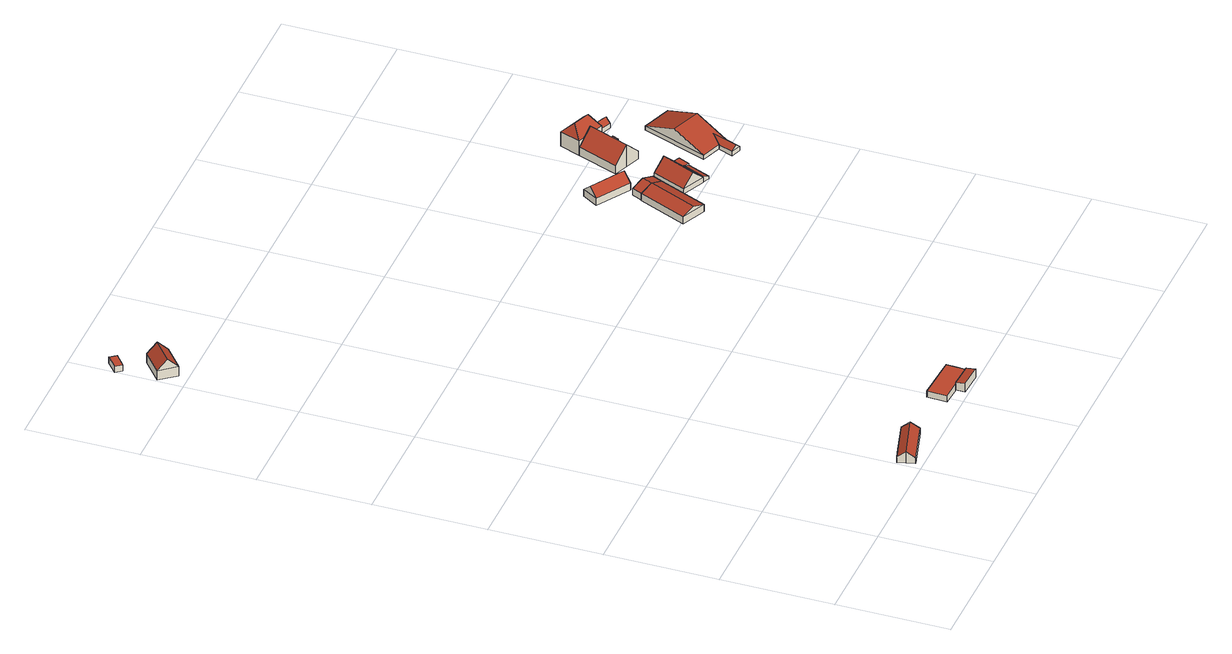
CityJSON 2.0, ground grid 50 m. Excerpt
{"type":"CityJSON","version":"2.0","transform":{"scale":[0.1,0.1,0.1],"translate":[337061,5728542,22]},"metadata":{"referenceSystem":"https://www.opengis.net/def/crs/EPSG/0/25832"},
"CityObjects":{
"building1":{"type":"Building","attributes":{"Geometrietyp2DReferenz":"3000","Gemeindeschluessel":"05170048","function":"31001_2720","roofType":"3100","measuredHeight":5.49},"address":[{"country":"Germany","locality":"Wesel","thoroughfareNumber":"11","thoroughfareName":"An der Lackfabrik"}],"geometry":[{"type":"Solid","lod":"2","boundaries":[[[[0,1,2,3]],[[4,5,1,0]],[[6,7,5,4]],[[8,9,7,6]],[[10,11,9,8]],[[12,13,11,10]],[[3,2,13,12]],[[3,12,10,0]],[[8,6,4,0,10]],[[1,5,7,9,11,13,2]]]],"semantics":{"surfaces":[{"type":"WallSurface"},{"type":"RoofSurface"},{"type":"GroundSurface"}],"values":[[0,0,0,0,0,0,0,1,1,2]]}}]},
"building2":{"type":"Building","attributes":{"Geometrietyp2DReferenz":"3000","Gemeindeschluessel":"05170048","function":"31001_1010","roofType":"3100","measuredHeight":9.2},"address":[{"country":"Germany","locality":"Wesel","thoroughfareNumber":"32","thoroughfareName":"Molkereiweg"}],"geometry":[{"type":"Solid","lod":"2","boundaries":[[[[14,15,16,17]],[[18,19,15,14]],[[20,21,19,18]],[[17,16,21,20]],[[14,22,18]],[[20,23,17]],[[17,23,22,14]],[[18,22,23,20]],[[15,19,21,16]]]],"semantics":{"surfaces":[{"type":"WallSurface"},{"type":"RoofSurface"},{"type":"GroundSurface"}],"values":[[0,0,0,0,0,0,1,1,2]]}}]},
"building3":{"type":"Building","attributes":{"Geometrietyp2DReferenz":"3000","Gemeindeschluessel":"05170048","function":"31001_2463","roofType":"1000","measuredHeight":2.87},"address":[{"country":"Germany","locality":"Wesel","thoroughfareNumber":"32","thoroughfareName":"Molkereiweg"}],"geometry":[{"type":"Solid","lod":"2","boundaries":[[[[24,25,26,27]],[[28,29,25,24]],[[30,31,29,28]],[[27,26,31,30]],[[28,24,27,30]],[[25,29,31,26]]]],"semantics":{"surfaces":[{"type":"WallSurface"},{"type":"RoofSurface"},{"type":"GroundSurface"}],"values":[[0,0,0,0,1,2]]}}]},
"building4":{"type":"Building","attributes":{"Geometrietyp2DReferenz":"3000","Gemeindeschluessel":"05170048","function":"31001_2720","roofType":"1000","measuredHeight":3.08},"address":[{"country":"Germany","locality":"Wesel","thoroughfareNumber":"11","thoroughfareName":"An der Lackfabrik"}],"geometry":[{"type":"Solid","lod":"2","boundaries":[[[[32,33,34,35]],[[36,37,33,32]],[[38,39,37,36]],[[40,41,39,38]],[[42,43,41,40]],[[35,34,43,42]],[[40,38,36,32,35,42]],[[33,37,39,41,43,34]]]],"semantics":{"surfaces":[{"type":"WallSurface"},{"type":"RoofSurface"},{"type":"GroundSurface"}],"values":[[0,0,0,0,0,0,1,2]]}}]},
"building5":{"type":"Building","attributes":{"Geometrietyp2DReferenz":"3000","Gemeindeschluessel":"05170048","function":"51009_1610","roofType":"2100","measuredHeight":4.32},"geometry":[{"type":"Solid","lod":"2","boundaries":[[[[44,45,46,47]],[[48,49,45,44]],[[50,51,49,48]],[[47,46,51,50]],[[48,44,47,50]],[[45,49,51,46]]]],"semantics":{"surfaces":[{"type":"WallSurface"},{"type":"RoofSurface"},{"type":"GroundSurface"}],"values":[[0,0,0,0,1,2]]}}]},
"building6":{"type":"Building","attributes":{"Gemeindeschluessel":"05170048","Geometrietyp2DReferenz":"3000","function":"31001_2720"},"address":[{"country":"Germany","locality":"Wesel","thoroughfareNumber":"12","thoroughfareName":"Am Binnenbruch"}],"children":["building6-1","building6-2"]},
"building6-1":{"type":"BuildingPart","attributes":{"roofType":"3100","measuredHeight":5.58},"parents":["building6"],"geometry":[{"type":"MultiSurface","lod":"2","boundaries":[[[52,53,54,55]],[[56,57,58,59]],[[55,54,57,56]],[[56,60,55]],[[55,60,61,52]],[[59,61,60,56]],[[53,58,57,54]],[[62,63,58,53]],[[63,62,52,59]],[[52,61,59]]],"semantics":{"surfaces":[{"type":"WallSurface"},{"type":"RoofSurface"},{"type":"GroundSurface"},{"type":"ClosureSurface"}],"values":[0,0,0,0,1,1,2,0,3,3]}}]},
"building6-2":{"type":"BuildingPart","attributes":{"roofType":"3100","measuredHeight":5.46},"address":[{"country":"Germany","locality":"Wesel","thoroughfareNumber":"12","thoroughfareName":"Am Binnenbruch"}],"parents":["building6"],"geometry":[{"type":"Solid","lod":"2","boundaries":[[[[59,63,64,65]],[[66,67,62,52]],[[65,64,67,66]],[[66,68,65]],[[65,68,61,59]],[[52,61,68,66]],[[63,62,67,64]],[[52,62,63,59]],[[59,61,52]]]],"semantics":{"surfaces":[{"type":"WallSurface"},{"type":"RoofSurface"},{"type":"GroundSurface"},{"type":"ClosureSurface"}],"values":[[0,0,0,0,1,1,2,3,3]]}}]},
"building7":{"type":"Building","attributes":{"Geometrietyp2DReferenz":"3000","Gemeindeschluessel":"05170048","function":"31001_2720","roofType":"3100","measuredHeight":7.12},"address":[{"country":"Germany","locality":"Wesel","thoroughfareNumber":"12","thoroughfareName":"Am Binnenbruch"}],"geometry":[{"type":"Solid","lod":"2","boundaries":[[[[69,70,71,72]],[[73,74,70,69]],[[75,76,74,73]],[[72,71,76,75]],[[69,77,73]],[[75,78,72]],[[72,78,77,69]],[[73,77,78,75]],[[70,74,76,71]]]],"semantics":{"surfaces":[{"type":"WallSurface"},{"type":"RoofSurface"},{"type":"GroundSurface"}],"values":[[0,0,0,0,0,0,1,1,2]]}}]},
"building8":{"type":"Building","attributes":{"Gemeindeschluessel":"05170048","Geometrietyp2DReferenz":"3000","function":"31001_2720"},"address":[{"country":"Germany","locality":"Wesel","thoroughfareNumber":"12","thoroughfareName":"Am Binnenbruch"}],"children":["building8-1","building8-2"]},
"building8-1":{"type":"BuildingPart","attributes":{"roofType":"3100","measuredHeight":7.93},"parents":["building8"],"geometry":[{"type":"MultiSurface","lod":"2","boundaries":[[[79,80,81,82]],[[83,84,80,79]],[[82,81,85,86]],[[79,87,83]],[[86,88,82]],[[82,88,87,79]],[[83,87,88,86]],[[80,84,85,81]],[[89,86,85,90]],[[89,90,84,83]]],"semantics":{"surfaces":[{"type":"WallSurface"},{"type":"RoofSurface"},{"type":"GroundSurface"},{"type":"ClosureSurface"}],"values":[0,0,0,0,0,1,1,2,0,3]}}]},
"building8-2":{"type":"BuildingPart","attributes":{"roofType":"1000","measuredHeight":2.47},"parents":["building8"],"geometry":[{"type":"Solid","lod":"2","boundaries":[[[[89,90,91,92]],[[93,94,84,83]],[[92,91,94,93]],[[83,89,92,93]],[[90,84,94,91]],[[83,84,90,89]]]],"semantics":{"surfaces":[{"type":"WallSurface"},{"type":"RoofSurface"},{"type":"GroundSurface"},{"type":"ClosureSurface"}],"values":[[0,0,0,1,2,3]]}}]},
"building9":{"type":"Building","attributes":{"Geometrietyp2DReferenz":"3000","Gemeindeschluessel":"05170048","function":"31001_2720","roofType":"2100","measuredHeight":2.77},"address":[{"country":"Germany","locality":"Wesel","thoroughfareNumber":"12","thoroughfareName":"Am Binnenbruch"}],"geometry":[{"type":"Solid","lod":"2","boundaries":[[[[95,96,97,98]],[[99,100,96,95]],[[101,102,100,99]],[[98,97,102,101]],[[99,95,98,101]],[[96,100,102,97]]]],"semantics":{"surfaces":[{"type":"WallSurface"},{"type":"RoofSurface"},{"type":"GroundSurface"}],"values":[[0,0,0,0,1,2]]}}]},
"building10":{"type":"Building","attributes":{"Geometrietyp2DReferenz":"3000","Gemeindeschluessel":"05170048","function":"31001_2720","roofType":"3100","measuredHeight":10.85},"address":[{"country":"Germany","locality":"Wesel","thoroughfareNumber":"12","thoroughfareName":"Am Binnenbruch"}],"geometry":[{"type":"Solid","lod":"2","boundaries":[[[[103,104,105,106]],[[107,108,104,103]],[[109,110,108,107]],[[111,112,110,109]],[[113,114,112,111]],[[115,116,114,113]],[[117,118,116,115]],[[106,105,118,117]],[[109,107,103,111]],[[106,117,115,113,111,103]],[[104,108,110,112,114,116,118,105]]]],"semantics":{"surfaces":[{"type":"WallSurface"},{"type":"RoofSurface"},{"type":"GroundSurface"}],"values":[[0,0,0,0,0,0,0,0,1,1,2]]}}]},
"building11":{"type":"Building","attributes":{"name":"Kugelbaums Hof","Geometrietyp2DReferenz":"3000","Gemeindeschluessel":"05170048","function":"31001_1210","roofType":"3200","measuredHeight":12.01},"address":[{"country":"Germany","locality":"Wesel","thoroughfareNumber":"12","thoroughfareName":"Am Binnenbruch"}],"geometry":[{"type":"Solid","lod":"2","boundaries":[[[[119,120,121,122]],[[123,124,120,119]],[[125,126,124,123]],[[122,121,126,125]],[[119,127,123]],[[125,128,122]],[[122,128,127,119]],[[123,127,128,125]],[[120,124,126,121]]]],"semantics":{"surfaces":[{"type":"WallSurface"},{"type":"RoofSurface"},{"type":"GroundSurface"}],"values":[[0,0,0,0,1,1,1,1,2]]}}]},
"building12":{"type":"Building","attributes":{"Geometrietyp2DReferenz":"3000","Gemeindeschluessel":"05170048","function":"31001_2720","roofType":"1000","measuredHeight":2.75},"address":[{"country":"Germany","locality":"Wesel","thoroughfareNumber":"12","thoroughfareName":"Am Binnenbruch"}],"geometry":[{"type":"Solid","lod":"2","boundaries":[[[[129,130,116,131]],[[132,133,130,129]],[[134,118,133,132]],[[131,116,118,134]],[[132,129,131,134]],[[130,133,118,116]]]],"semantics":{"surfaces":[{"type":"WallSurface"},{"type":"RoofSurface"},{"type":"GroundSurface"}],"values":[[0,0,0,0,1,2]]}}]},
"building13":{"type":"Building","attributes":{"Gemeindeschluessel":"05170048","Geometrietyp2DReferenz":"3000","function":"31001_2720"},"address":[{"country":"Germany","locality":"Wesel","thoroughfareNumber":"12","thoroughfareName":"Am Binnenbruch"}],"children":["building13-1","building13-2"]},
"building13-1":{"type":"BuildingPart","attributes":{"roofType":"3100","measuredHeight":7.89},"parents":["building13"],"geometry":[{"type":"MultiSurface","lod":"2","boundaries":[[[135,136,137,138]],[[139,140,136,135]],[[138,137,141,142]],[[135,143,139]],[[142,144,138]],[[138,144,143,135]],[[136,140,141,137]],[[145,142,141,146]],[[145,146,140,139]],[[142,145,147,139,143,144]],[[145,139,147]]],"semantics":{"surfaces":[{"type":"WallSurface"},{"type":"RoofSurface"},{"type":"GroundSurface"},{"type":"ClosureSurface"}],"values":[0,0,0,0,0,1,2,0,3,1,3]}}]},
"building13-2":{"type":"BuildingPart","attributes":{"roofType":"5000","measuredHeight":3.99},"parents":["building13"],"geometry":[{"type":"Solid","lod":"2","boundaries":[[[[145,146,148,149]],[[150,151,140,139]],[[149,148,151,150]],[[150,152,149]],[[149,152,147,145]],[[139,147,152,150]],[[146,140,151,148]],[[139,140,146,145]],[[145,147,139]]]],"semantics":{"surfaces":[{"type":"WallSurface"},{"type":"RoofSurface"},{"type":"GroundSurface"},{"type":"ClosureSurface"}],"values":[[0,0,0,0,1,1,2,3,3]]}}]},
"building14":{"type":"Building","attributes":{"Geometrietyp2DReferenz":"3000","Gemeindeschluessel":"05170048","function":"31001_2720","roofType":"3100","measuredHeight":4.56},"address":[{"country":"Germany","locality":"Wesel","thoroughfareNumber":"12","thoroughfareName":"Am Binnenbruch"}],"geometry":[{"type":"Solid","lod":"2","boundaries":[[[[153,154,155,156]],[[157,158,154,153]],[[159,160,158,157]],[[156,155,160,159]],[[153,161,157]],[[159,162,156]],[[156,162,161,153]],[[157,161,162,159]],[[154,158,160,155]]]],"semantics":{"surfaces":[{"type":"WallSurface"},{"type":"RoofSurface"},{"type":"GroundSurface"}],"values":[[0,0,0,0,0,0,1,1,2]]}}]}
},
"vertices":[
[519,68,64],[519,68,9],[530,31,9],[530,31,36],[509,105,36],[509,105,9],[560,120,36],[560,120,9],[709,161,36],[709,161,9],[719,124,64],[719,124,9],[730,87,36],[730,87,9],
[64,3043,55],[64,3043,9],[164,3126,9],[164,3126,55],[6,3114,55],[6,3114,9],[106,3196,55],[106,3196,9],[35,3079,101],[135,3161,101],
[79,3314,34],[79,3314,5],[55,3342,5],[55,3342,34],[24,3269,34],[24,3269,5],[1,3297,34],[1,3297,5],
[1176,139,40],[1176,139,9],[976,148,9],[976,148,40],[1174,102,40],[1174,102,9],[1172,51,40],[1172,51,9],[1061,56,40],[1061,56,9],[972,59,40],[972,59,9],
[1170,8,54],[1170,8,11],[1172,51,11],[1172,51,47],[1060,14,54],[1060,14,11],[1061,56,47],[1061,56,11],
[1855,1706,44],[1855,1706,10],[1761,1490,10],[1761,1490,44],[1872,1442,44],[1872,1442,10],[1965,1659,10],[1965,1659,44],[1817,1466,66],[1910,1682,66],[1855,1706,11],[1965,1659,11],
[1985,1704,11],[1985,1704,44],[1875,1752,44],[1875,1752,11],[1930,1728,66],
[1955,1844,42],[1955,1844,8],[1804,1937,8],[1804,1937,42],[1911,1774,42],[1911,1774,8],[1761,1866,42],[1761,1866,8],[1933,1809,79],[1782,1901,79],
[2021,1713,34],[2021,1713,9],[1956,1561,9],[1956,1561,34],[2126,1667,34],[2126,1667,9],[2060,1515,9],[2060,1515,34],[2073,1690,89],[2008,1538,89],[2104,1616,34],[2104,1616,9],
[2132,1604,9],[2132,1604,34],[2154,1654,34],[2154,1654,9],
[2060,1515,38],[2060,1515,11],[2087,1502,11],[2087,1502,26],[2104,1616,38],[2104,1616,11],[2132,1604,26],[2132,1604,11],
[2056,1843,118],[2056,1843,10],[2121,1818,10],[2121,1818,50],[1992,1867,50],[1992,1867,10],[2062,2051,50],[2062,2051,10],[2127,2027,118],[2127,2027,10],[2192,2002,50],[2192,2002,10],[2177,1964,50],[2177,1964,10],[2167,1938,50],[2167,1938,10],
[2227,2094,80],[2227,2094,9],[2097,2144,9],[2097,2144,80],[2192,2002,80],[2192,2002,9],[2062,2051,80],[2062,2051,9],[2183,2058,130],[2107,2087,130],
[2198,1957,38],[2198,1957,10],[2177,1964,38],[2187,1930,38],[2187,1930,10],[2167,1938,38],
[2454,1813,29],[2454,1813,8],[2320,1862,8],[2320,1862,29],[2345,1520,29],[2345,1520,8],[2211,1569,8],[2211,1569,29],[2400,1666,87],[2266,1716,87],[2301,1536,29],[2301,1536,8],[2341,1576,48],
[2276,1469,8],[2276,1469,29],[2321,1453,29],[2321,1453,8],[2298,1461,48],
[2299,2040,33],[2299,2040,10],[2241,2064,10],[2241,2064,33],[2283,1999,33],[2283,1999,10],[2224,2022,33],[2224,2022,10],[2291,2020,55],[2233,2043,55]
]}
